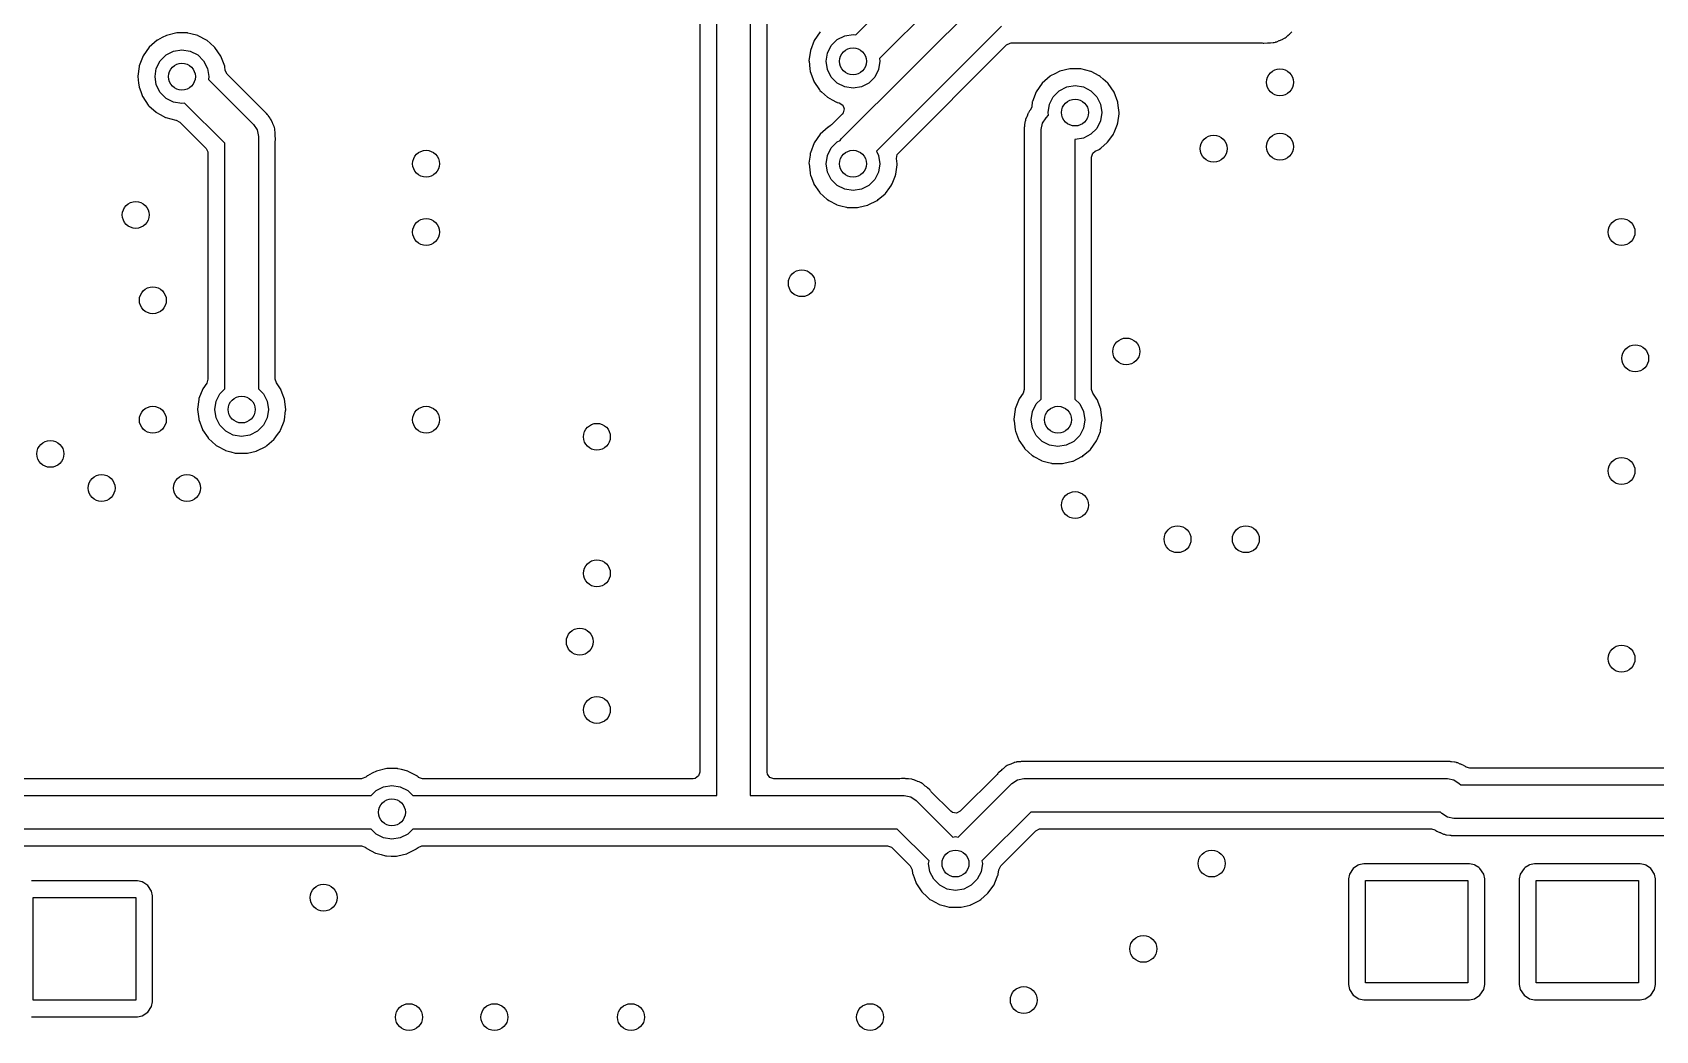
# Model space of a CAD drawing. Extents: x 0.23 to 2.59, y 0.27 to 1.83.
# Drawn here: x 1.02 to 1.97, y 0.802 to 1.387 of the extents above; entities that cross this region are included whole.
import ezdxf

# ---------------------------------------------------------------- set-up
doc = ezdxf.new("R2010")
doc.units = 0
doc.header["$MEASUREMENT"] = 0
doc.layers.add('BLACK', color=7, linetype='CONTINUOUS')

msp = doc.modelspace()

# ---------------------------------------------------------------- linework, layer by layer
at = {"layer": 'BLACK', "linetype": 'CONTINUOUS'}
for p, q in [((1.43984, 1.50247), (1.43984, 0.939843)), ((1.42016, 0.939843), (1.42016, 1.49441)), ((1.4497, 0.953602), (1.4497, 1.49677)), ((1.4103, 1.48065), (1.4103, 0.953602)), ((1.50158, 1.3855), (1.53257, 1.41649)), ((1.49304, 1.32452), (1.57595, 1.40743)), ((1.54649, 1.40257), (1.5155, 1.37158)), ((1.58699, 1.39063), (1.51371, 1.31735)), ((1.08785, 1.37828), (1.08429, 1.37321)), ((1.09252, 1.38236), (1.08785, 1.37828)), ((1.09273, 1.38247), (1.09252, 1.38236)), ((1.09547, 1.38388), (1.09273, 1.38247)), ((1.09273, 1.38247), (1.09273, 1.38247)), ((1.09803, 1.3852), (1.09547, 1.38388)), ((1.10406, 1.38665), (1.09803, 1.3852)), ((1.10429, 1.38665), (1.10406, 1.38665)), ((1.10712, 1.38663), (1.10429, 1.38665)), ((1.10429, 1.38665), (1.10429, 1.38665)), ((1.11025, 1.38662), (1.10712, 1.38663)), ((1.11048, 1.38656), (1.11025, 1.38662)), ((1.11231, 1.3861), (1.11048, 1.38656)), ((1.11048, 1.38656), (1.11048, 1.38656)), ((1.11627, 1.38511), (1.11231, 1.3861)), ((1.11647, 1.385), (1.11627, 1.38511)), ((1.12146, 1.38236), (1.11647, 1.385)), ((1.11647, 1.385), (1.11647, 1.385)), ((1.12175, 1.38221), (1.12146, 1.38236)), ((1.12352, 1.38063), (1.12175, 1.38221)), ((1.1262, 1.37824), (1.12352, 1.38063)), ((1.12637, 1.37808), (1.1262, 1.37824)), ((1.1262, 1.37824), (1.1262, 1.37824)), ((1.12988, 1.37297), (1.12637, 1.37808)), ((1.47726, 1.38219), (1.47501, 1.37642)), ((1.48083, 1.38726), (1.47726, 1.38219)), ((1.48502, 1.37487), (1.48726, 1.37926)), ((1.48726, 1.37926), (1.49074, 1.38274)), ((1.49074, 1.38274), (1.49513, 1.38498)), ((1.49513, 1.38498), (1.5, 1.38575)), ((1.5, 1.38575), (1.50158, 1.3855)), ((1.52655, 1.31624), (1.58993, 1.37963)), ((1.58993, 1.37963), (1.59208, 1.38072)), ((1.59208, 1.38072), (1.59269, 1.38077)), ((1.59269, 1.38077), (1.73959, 1.38077)), ((1.73959, 1.38077), (1.74009, 1.38071)), ((1.74009, 1.38071), (1.74009, 1.38071)), ((1.74009, 1.38071), (1.74036, 1.38069)), ((1.74036, 1.38069), (1.74063, 1.38063)), ((1.74063, 1.38063), (1.74275, 1.38076)), ((1.74275, 1.38076), (1.74299, 1.38077)), ((1.74299, 1.38077), (1.74365, 1.38077)), ((1.74365, 1.38077), (1.74378, 1.38079)), ((1.74378, 1.38079), (1.74409, 1.38083)), ((1.74378, 1.38079), (1.74378, 1.38079)), ((1.74409, 1.38083), (1.7444, 1.38086)), ((1.7444, 1.38086), (1.74599, 1.38096)), ((1.74599, 1.38096), (1.74627, 1.38098)), ((1.74599, 1.38096), (1.74599, 1.38096)), ((1.74627, 1.38098), (1.74653, 1.38107)), ((1.74653, 1.38107), (1.74665, 1.38112)), ((1.74653, 1.38107), (1.74653, 1.38107)), ((1.74665, 1.38112), (1.74742, 1.38131)), ((1.74742, 1.38131), (1.74747, 1.38131)), ((1.74747, 1.38131), (1.74754, 1.38133)), ((1.74754, 1.38133), (1.74782, 1.38136)), ((1.74754, 1.38133), (1.74754, 1.38133)), ((1.74782, 1.38136), (1.74807, 1.38148)), ((1.74807, 1.38148), (1.74952, 1.38214)), ((1.74807, 1.38148), (1.74807, 1.38148)), ((1.74952, 1.38214), (1.74981, 1.38226)), ((1.74981, 1.38226), (1.75039, 1.38247)), ((1.75039, 1.38247), (1.75158, 1.38289)), ((1.75158, 1.38289), (1.7519, 1.38313)), ((1.7519, 1.38313), (1.75259, 1.38353)), ((1.75259, 1.38353), (1.75296, 1.3837)), ((1.75296, 1.3837), (1.75358, 1.38424)), ((1.75358, 1.38424), (1.75438, 1.38492)), ((1.75438, 1.38492), (1.75462, 1.38512)), ((1.75462, 1.38512), (1.75473, 1.3852)), ((1.75473, 1.3852), (1.75508, 1.38545)), ((1.75508, 1.38545), (1.75553, 1.3859)), ((1.75553, 1.3859), (1.75574, 1.3861)), ((1.75574, 1.3861), (1.75702, 1.3872)), ((1.08429, 1.37321), (1.08203, 1.36744)), ((1.09204, 1.36589), (1.09428, 1.37028)), ((1.09428, 1.37028), (1.09777, 1.37376)), ((1.09777, 1.37376), (1.10216, 1.376)), ((1.10216, 1.376), (1.10702, 1.37677)), ((1.10702, 1.37677), (1.11189, 1.376)), ((1.11189, 1.376), (1.11628, 1.37376)), ((1.11628, 1.37376), (1.11976, 1.37028)), ((1.11976, 1.37028), (1.122, 1.36589)), ((1.13208, 1.36718), (1.12988, 1.37297)), ((1.47501, 1.37642), (1.4742, 1.37027)), ((1.4742, 1.37027), (1.47423, 1.37004)), ((1.47423, 1.37004), (1.47423, 1.37004)), ((1.47423, 1.37004), (1.47472, 1.3656)), ((1.48425, 1.37), (1.48502, 1.37487)), ((1.48502, 1.36513), (1.48425, 1.37)), ((1.51575, 1.37), (1.51498, 1.36513)), ((1.5155, 1.37158), (1.51575, 1.37)), ((1.08197, 1.36694), (1.08122, 1.36129)), ((1.08122, 1.36129), (1.08125, 1.36106)), ((1.08125, 1.36106), (1.08167, 1.35722)), ((1.08125, 1.36106), (1.08125, 1.36106)), ((1.082, 1.3672), (1.08197, 1.36694)), ((1.08203, 1.36744), (1.082, 1.3672)), ((1.082, 1.3672), (1.082, 1.3672)), ((1.09127, 1.36102), (1.09204, 1.36589)), ((1.09204, 1.35616), (1.09127, 1.36102)), ((1.122, 1.36589), (1.12277, 1.36102)), ((1.12277, 1.36102), (1.12252, 1.35944)), ((1.12252, 1.35944), (1.14896, 1.333)), ((1.1321, 1.36694), (1.13208, 1.36718)), ((1.13237, 1.36471), (1.1321, 1.36694)), ((1.1321, 1.36694), (1.1321, 1.36694)), ((1.13349, 1.36242), (1.13237, 1.36471)), ((1.15417, 1.34174), (1.13349, 1.36242)), ((1.47472, 1.3656), (1.47488, 1.36411)), ((1.47488, 1.36411), (1.47701, 1.35829)), ((1.48726, 1.36074), (1.48502, 1.36513)), ((1.49074, 1.35726), (1.48726, 1.36074)), ((1.51274, 1.36074), (1.50926, 1.35726)), ((1.51498, 1.36513), (1.51274, 1.36074)), ((1.6155, 1.36134), (1.61083, 1.35726)), ((1.61571, 1.36145), (1.6155, 1.36134)), ((1.61815, 1.36271), (1.61571, 1.36145)), ((1.61571, 1.36145), (1.61571, 1.36145)), ((1.62101, 1.36418), (1.61815, 1.36271)), ((1.62703, 1.36563), (1.62101, 1.36418)), ((1.62727, 1.36563), (1.62703, 1.36563)), ((1.6301, 1.36561), (1.62727, 1.36563)), ((1.62727, 1.36563), (1.62727, 1.36563)), ((1.63323, 1.36559), (1.6301, 1.36561)), ((1.63346, 1.36554), (1.63323, 1.36559)), ((1.63624, 1.36484), (1.63346, 1.36554)), ((1.63346, 1.36554), (1.63346, 1.36554)), ((1.63925, 1.36408), (1.63624, 1.36484)), ((1.63945, 1.36397), (1.63925, 1.36408)), ((1.64408, 1.36152), (1.63945, 1.36397)), ((1.63945, 1.36397), (1.63945, 1.36397)), ((1.64472, 1.36118), (1.64408, 1.36152)), ((1.64652, 1.35959), (1.64472, 1.36118)), ((1.64918, 1.35722), (1.64652, 1.35959)), ((1.08167, 1.35722), (1.0819, 1.35513)), ((1.0819, 1.35513), (1.08199, 1.35491)), ((1.08199, 1.35491), (1.08291, 1.35238)), ((1.08291, 1.35238), (1.08404, 1.34931)), ((1.09428, 1.35177), (1.09204, 1.35616)), ((1.09777, 1.34828), (1.09428, 1.35177)), ((1.47701, 1.35829), (1.47714, 1.35809)), ((1.47714, 1.35809), (1.48034, 1.35334)), ((1.48034, 1.35334), (1.48034, 1.35334)), ((1.48034, 1.35334), (1.48047, 1.35314)), ((1.48047, 1.35314), (1.48064, 1.35298)), ((1.48064, 1.35298), (1.48064, 1.35298)), ((1.48064, 1.35298), (1.48152, 1.35219)), ((1.48152, 1.35219), (1.48506, 1.34897)), ((1.49513, 1.35502), (1.49074, 1.35726)), ((1.5, 1.35425), (1.49513, 1.35502)), ((1.50487, 1.35502), (1.5, 1.35425)), ((1.50926, 1.35726), (1.50487, 1.35502)), ((1.60726, 1.35219), (1.60501, 1.34642)), ((1.61083, 1.35726), (1.60726, 1.35219)), ((1.61726, 1.34926), (1.62074, 1.35274)), ((1.62074, 1.35274), (1.62513, 1.35498)), ((1.62513, 1.35498), (1.63, 1.35575)), ((1.63, 1.35575), (1.63487, 1.35498)), ((1.63487, 1.35498), (1.63926, 1.35274)), ((1.63926, 1.35274), (1.64274, 1.34926)), ((1.64935, 1.35706), (1.64918, 1.35722)), ((1.64918, 1.35722), (1.64918, 1.35722)), ((1.65286, 1.35195), (1.64935, 1.35706)), ((1.65505, 1.34615), (1.65286, 1.35195)), ((1.08404, 1.34931), (1.08417, 1.34911)), ((1.08417, 1.34911), (1.08736, 1.34436)), ((1.08736, 1.34436), (1.08736, 1.34436)), ((1.08736, 1.34436), (1.08749, 1.34416)), ((1.08749, 1.34416), (1.08767, 1.34401)), ((1.08767, 1.34401), (1.08767, 1.34401)), ((1.08767, 1.34401), (1.0919, 1.34015)), ((1.0919, 1.34015), (1.09208, 1.33999)), ((1.10216, 1.34604), (1.09777, 1.34828)), ((1.10702, 1.34527), (1.10216, 1.34604)), ((1.1086, 1.34552), (1.10702, 1.34527)), ((1.13216, 1.32197), (1.1086, 1.34552)), ((1.1548, 1.34123), (1.15417, 1.34174)), ((1.15509, 1.34104), (1.1548, 1.34123)), ((1.15527, 1.34083), (1.15509, 1.34104)), ((1.15637, 1.33955), (1.15527, 1.34083)), ((1.15527, 1.34083), (1.15527, 1.34083)), ((1.48506, 1.34897), (1.48778, 1.34749)), ((1.48778, 1.34749), (1.4903, 1.34613)), ((1.4903, 1.34613), (1.4903, 1.34613)), ((1.4903, 1.34613), (1.4905, 1.34601)), ((1.4905, 1.34601), (1.49073, 1.34595)), ((1.49073, 1.34595), (1.49073, 1.34595)), ((1.49073, 1.34595), (1.49192, 1.34564)), ((1.49192, 1.34564), (1.49395, 1.34434)), ((1.49395, 1.34434), (1.49482, 1.3421)), ((1.49482, 1.3421), (1.49421, 1.33977)), ((1.60319, 1.34056), (1.60278, 1.33988)), ((1.60336, 1.34093), (1.60319, 1.34056)), ((1.60354, 1.34114), (1.60336, 1.34093)), ((1.60355, 1.34114), (1.60354, 1.34114)), ((1.60366, 1.34127), (1.60355, 1.34114)), ((1.60461, 1.34334), (1.60366, 1.34127)), ((1.60498, 1.34618), (1.60461, 1.34334)), ((1.60501, 1.34642), (1.60498, 1.34618)), ((1.60498, 1.34618), (1.60498, 1.34618)), ((1.61425, 1.34), (1.61502, 1.34487)), ((1.61502, 1.34487), (1.61726, 1.34926)), ((1.64274, 1.34926), (1.64498, 1.34487)), ((1.64498, 1.34487), (1.64575, 1.34)), ((1.65508, 1.34592), (1.65505, 1.34615)), ((1.65529, 1.34416), (1.65508, 1.34592)), ((1.65508, 1.34592), (1.65508, 1.34592)), ((1.6558, 1.34), (1.65529, 1.34416)), ((1.09208, 1.33999), (1.09433, 1.33877)), ((1.09433, 1.33877), (1.09732, 1.33715)), ((1.09732, 1.33715), (1.09732, 1.33715)), ((1.09732, 1.33715), (1.09752, 1.33703)), ((1.09752, 1.33703), (1.10352, 1.33546)), ((1.10352, 1.33546), (1.10362, 1.33546)), ((1.10362, 1.33546), (1.1058, 1.33438)), ((1.1058, 1.33438), (1.12115, 1.31902)), ((1.14896, 1.333), (1.14896, 1.333)), ((1.14896, 1.333), (1.15109, 1.32981)), ((1.15657, 1.33934), (1.15637, 1.33955)), ((1.15702, 1.33889), (1.15657, 1.33934)), ((1.15711, 1.33877), (1.15702, 1.33889)), ((1.15735, 1.33843), (1.15711, 1.33877)), ((1.15711, 1.33877), (1.15711, 1.33877)), ((1.15755, 1.33819), (1.15735, 1.33843)), ((1.15877, 1.33677), (1.15755, 1.33819)), ((1.15894, 1.3364), (1.15877, 1.33677)), ((1.15934, 1.33572), (1.15894, 1.3364)), ((1.15958, 1.33539), (1.15934, 1.33572)), ((1.16008, 1.334), (1.15958, 1.33539)), ((1.16021, 1.33363), (1.16008, 1.334)), ((1.16033, 1.33334), (1.16021, 1.33363)), ((1.16099, 1.33188), (1.16033, 1.33334)), ((1.16111, 1.33163), (1.16099, 1.33188)), ((1.16099, 1.33188), (1.16099, 1.33188)), ((1.16116, 1.33128), (1.16111, 1.33163)), ((1.16116, 1.33123), (1.16116, 1.33128)), ((1.16136, 1.33046), (1.16116, 1.33123)), ((1.4855, 1.33134), (1.48083, 1.32726)), ((1.48571, 1.33145), (1.4855, 1.33134)), ((1.4859, 1.33158), (1.48571, 1.33145)), ((1.48668, 1.33224), (1.48587, 1.33162)), ((1.48587, 1.33162), (1.4859, 1.33158)), ((1.4871, 1.33272), (1.48668, 1.33224)), ((1.48733, 1.33287), (1.4871, 1.33272)), ((1.48754, 1.33305), (1.48733, 1.33287)), ((1.48794, 1.33336), (1.48754, 1.33305)), ((1.48754, 1.33305), (1.48754, 1.33305)), ((1.49369, 1.33911), (1.48794, 1.33336)), ((1.49421, 1.33977), (1.49369, 1.33911)), ((1.60028, 1.33061), (1.60014, 1.32865)), ((1.6003, 1.3309), (1.60028, 1.33061)), ((1.60032, 1.33168), (1.6003, 1.33154)), ((1.6003, 1.33154), (1.6003, 1.3309)), ((1.60038, 1.33209), (1.60032, 1.33168)), ((1.60032, 1.33168), (1.60032, 1.33168)), ((1.60042, 1.33241), (1.60038, 1.33209)), ((1.60043, 1.33251), (1.60042, 1.33241)), ((1.60056, 1.33427), (1.60043, 1.33251)), ((1.6007, 1.33465), (1.60056, 1.33427)), ((1.6009, 1.33542), (1.6007, 1.33465)), ((1.60092, 1.33555), (1.6009, 1.33542)), ((1.60096, 1.33582), (1.60092, 1.33555)), ((1.60092, 1.33555), (1.60092, 1.33555)), ((1.60108, 1.33607), (1.60096, 1.33582)), ((1.60176, 1.33752), (1.60108, 1.33607)), ((1.60108, 1.33607), (1.60108, 1.33607)), ((1.60188, 1.33781), (1.60176, 1.33752)), ((1.60244, 1.3393), (1.60188, 1.33781)), ((1.60254, 1.33956), (1.60244, 1.3393)), ((1.60278, 1.33988), (1.60254, 1.33956)), ((1.61016, 1.33), (1.61091, 1.33377)), ((1.61091, 1.33377), (1.61304, 1.33696)), ((1.61304, 1.33696), (1.6145, 1.33842)), ((1.6145, 1.33842), (1.61425, 1.34)), ((1.64274, 1.33074), (1.63926, 1.32726)), ((1.64498, 1.33513), (1.64274, 1.33074)), ((1.64575, 1.34), (1.64498, 1.33513)), ((1.65286, 1.32821), (1.65483, 1.33311)), ((1.65483, 1.33311), (1.65492, 1.33332)), ((1.65483, 1.33311), (1.65483, 1.33311)), ((1.65492, 1.33332), (1.65502, 1.334)), ((1.65502, 1.334), (1.65577, 1.33933)), ((1.65577, 1.33933), (1.65579, 1.33946)), ((1.65577, 1.33933), (1.65577, 1.33933)), ((1.65579, 1.33946), (1.6558, 1.34)), ((1.13216, 1.17815), (1.13216, 1.32197)), ((1.15109, 1.32981), (1.15184, 1.32604)), ((1.15184, 1.32604), (1.15184, 1.17815)), ((1.16149, 1.33008), (1.16136, 1.33046)), ((1.16151, 1.3298), (1.16149, 1.33008)), ((1.16161, 1.32821), (1.16151, 1.3298)), ((1.16151, 1.3298), (1.16151, 1.3298)), ((1.16164, 1.3279), (1.16161, 1.32821)), ((1.16169, 1.3276), (1.16164, 1.3279)), ((1.1617, 1.32746), (1.16169, 1.3276)), ((1.16169, 1.3276), (1.16169, 1.3276)), ((1.1617, 1.3268), (1.1617, 1.32746)), ((1.16171, 1.32656), (1.1617, 1.3268)), ((1.1617, 1.3234), (1.16176, 1.3239)), ((1.1617, 1.18376), (1.1617, 1.3234)), ((1.16184, 1.32445), (1.16171, 1.32656)), ((1.16176, 1.3239), (1.16178, 1.32418)), ((1.16176, 1.3239), (1.16176, 1.3239)), ((1.16178, 1.32418), (1.16184, 1.32445)), ((1.47726, 1.32219), (1.47501, 1.31642)), ((1.48083, 1.32726), (1.47726, 1.32219)), ((1.48726, 1.31926), (1.49074, 1.32274)), ((1.49074, 1.32274), (1.49242, 1.3236)), ((1.49242, 1.3236), (1.49304, 1.32452)), ((1.60014, 1.32865), (1.6002, 1.32837)), ((1.6002, 1.32837), (1.6002, 1.32837)), ((1.6002, 1.32837), (1.60021, 1.32832)), ((1.60021, 1.32832), (1.6003, 1.3275)), ((1.6003, 1.3275), (1.6003, 1.17774)), ((1.61016, 1.17215), (1.61016, 1.33)), ((1.63, 1.32425), (1.62984, 1.32428)), ((1.62984, 1.32428), (1.62984, 1.17215)), ((1.63487, 1.32502), (1.63, 1.32425)), ((1.63926, 1.32726), (1.63487, 1.32502)), ((1.64506, 1.31918), (1.64881, 1.32239)), ((1.64881, 1.32239), (1.64899, 1.32254)), ((1.64881, 1.32239), (1.64881, 1.32239)), ((1.64899, 1.32254), (1.65205, 1.3268)), ((1.65205, 1.3268), (1.65247, 1.32738)), ((1.65247, 1.32738), (1.65261, 1.32757)), ((1.65247, 1.32738), (1.65247, 1.32738)), ((1.65261, 1.32757), (1.65286, 1.32821)), ((1.12115, 1.31902), (1.12225, 1.31688)), ((1.12225, 1.31688), (1.1223, 1.31627)), ((1.1223, 1.31627), (1.1223, 1.18374)), ((1.47484, 1.31507), (1.4742, 1.31027)), ((1.47498, 1.31618), (1.47484, 1.31507)), ((1.47501, 1.31642), (1.47498, 1.31618)), ((1.47498, 1.31618), (1.47498, 1.31618)), ((1.48425, 1.31), (1.48502, 1.31487)), ((1.48502, 1.31487), (1.48726, 1.31926)), ((1.51371, 1.31735), (1.51498, 1.31487)), ((1.51498, 1.31487), (1.51575, 1.31)), ((1.52543, 1.31301), (1.5259, 1.31538)), ((1.5258, 1.31), (1.52543, 1.31301)), ((1.5259, 1.31538), (1.52655, 1.31624)), ((1.6397, 1.31381), (1.64045, 1.3161)), ((1.6397, 1.17776), (1.6397, 1.31381)), ((1.64045, 1.3161), (1.64185, 1.31729)), ((1.64185, 1.31729), (1.64407, 1.31841)), ((1.64407, 1.31841), (1.64428, 1.31851)), ((1.64407, 1.31841), (1.64407, 1.31841)), ((1.64428, 1.31851), (1.64506, 1.31918)), ((1.4742, 1.31027), (1.47423, 1.31004)), ((1.47423, 1.31004), (1.47483, 1.30463)), ((1.47423, 1.31004), (1.47423, 1.31004)), ((1.47483, 1.30463), (1.47488, 1.30411)), ((1.47488, 1.30411), (1.47517, 1.30332)), ((1.47517, 1.30332), (1.47567, 1.30195)), ((1.48502, 1.30513), (1.48425, 1.31)), ((1.48726, 1.30074), (1.48502, 1.30513)), ((1.51498, 1.30513), (1.51274, 1.30074)), ((1.51575, 1.31), (1.51498, 1.30513)), ((1.52289, 1.29827), (1.52483, 1.30311)), ((1.52483, 1.30311), (1.52492, 1.30332)), ((1.52483, 1.30311), (1.52483, 1.30311)), ((1.52492, 1.30332), (1.525, 1.30389)), ((1.525, 1.30389), (1.52577, 1.30933)), ((1.52577, 1.30933), (1.52579, 1.30946)), ((1.52577, 1.30933), (1.52577, 1.30933)), ((1.52579, 1.30946), (1.5258, 1.31)), ((1.47567, 1.30195), (1.47701, 1.29829)), ((1.47701, 1.29829), (1.47714, 1.29809)), ((1.47714, 1.29809), (1.48034, 1.29334)), ((1.48034, 1.29334), (1.48034, 1.29334)), ((1.48034, 1.29334), (1.48047, 1.29314)), ((1.48047, 1.29314), (1.48064, 1.29298)), ((1.48064, 1.29298), (1.48064, 1.29298)), ((1.48064, 1.29298), (1.48488, 1.28913)), ((1.49074, 1.29726), (1.48726, 1.30074)), ((1.49513, 1.29502), (1.49074, 1.29726)), ((1.5, 1.29425), (1.49513, 1.29502)), ((1.50487, 1.29502), (1.5, 1.29425)), ((1.50926, 1.29726), (1.50487, 1.29502)), ((1.51274, 1.30074), (1.50926, 1.29726)), ((1.51881, 1.29239), (1.51899, 1.29254)), ((1.51899, 1.29254), (1.52159, 1.29615)), ((1.52159, 1.29615), (1.52247, 1.29738)), ((1.52247, 1.29738), (1.52261, 1.29757)), ((1.52247, 1.29738), (1.52247, 1.29738)), ((1.52261, 1.29757), (1.52289, 1.29827)), ((1.48488, 1.28913), (1.48506, 1.28897)), ((1.48506, 1.28897), (1.4859, 1.28851)), ((1.4859, 1.28851), (1.4903, 1.28613)), ((1.4903, 1.28613), (1.4903, 1.28613)), ((1.4903, 1.28613), (1.4905, 1.28601)), ((1.4905, 1.28601), (1.49292, 1.28538)), ((1.49292, 1.28538), (1.49627, 1.2845)), ((1.49627, 1.2845), (1.49627, 1.2845)), ((1.49627, 1.2845), (1.4965, 1.28444)), ((1.4965, 1.28444), (1.49673, 1.28444)), ((1.49673, 1.28444), (1.49673, 1.28444)), ((1.49673, 1.28444), (1.4996, 1.28439)), ((1.4996, 1.28439), (1.5027, 1.28434)), ((1.5027, 1.28434), (1.50338, 1.2845)), ((1.50338, 1.2845), (1.50851, 1.28567)), ((1.50851, 1.28567), (1.50874, 1.28573)), ((1.50851, 1.28567), (1.50851, 1.28567)), ((1.50874, 1.28573), (1.50895, 1.28583)), ((1.50895, 1.28583), (1.51407, 1.28841)), ((1.51407, 1.28841), (1.51428, 1.28851)), ((1.51407, 1.28841), (1.51407, 1.28841)), ((1.51428, 1.28851), (1.51481, 1.28897)), ((1.51481, 1.28897), (1.51881, 1.29239)), ((1.51881, 1.29239), (1.51881, 1.29239)), ((1.12159, 1.1815), (1.11926, 1.17819)), ((1.1223, 1.18374), (1.12159, 1.1815)), ((1.16239, 1.18155), (1.1617, 1.18376)), ((1.16473, 1.17815), (1.16239, 1.18155)), ((1.11695, 1.17195), (1.1162, 1.16627)), ((1.11698, 1.17218), (1.11695, 1.17195)), ((1.11701, 1.17242), (1.11698, 1.17218)), ((1.11698, 1.17218), (1.11698, 1.17218)), ((1.11926, 1.17819), (1.11701, 1.17242)), ((1.12625, 1.166), (1.12702, 1.17087)), ((1.12702, 1.17087), (1.12926, 1.17526)), ((1.12926, 1.17526), (1.13216, 1.17815)), ((1.15184, 1.17815), (1.15474, 1.17526)), ((1.15474, 1.17526), (1.15698, 1.17087)), ((1.15698, 1.17087), (1.15775, 1.166)), ((1.16486, 1.17795), (1.16473, 1.17815)), ((1.16495, 1.17773), (1.16486, 1.17795)), ((1.16577, 1.17555), (1.16495, 1.17773)), ((1.16705, 1.17215), (1.16577, 1.17555)), ((1.1678, 1.166), (1.16705, 1.17215)), ((1.59726, 1.17219), (1.59501, 1.16642)), ((1.59959, 1.1755), (1.59726, 1.17219)), ((1.6003, 1.17774), (1.59959, 1.1755)), ((1.60502, 1.16487), (1.60726, 1.16926)), ((1.60726, 1.16926), (1.61016, 1.17215)), ((1.62984, 1.17215), (1.63274, 1.16926)), ((1.63274, 1.16926), (1.63498, 1.16487)), ((1.64039, 1.17555), (1.6397, 1.17776)), ((1.64273, 1.17215), (1.64039, 1.17555)), ((1.64286, 1.17195), (1.64273, 1.17215)), ((1.64505, 1.16615), (1.64286, 1.17195)), ((1.1162, 1.16627), (1.11623, 1.16604)), ((1.11623, 1.16604), (1.11623, 1.16604)), ((1.11623, 1.16604), (1.11684, 1.1605)), ((1.11684, 1.1605), (1.11688, 1.16011)), ((1.11688, 1.16011), (1.11901, 1.15429)), ((1.12702, 1.16113), (1.12625, 1.166)), ((1.12926, 1.15674), (1.12702, 1.16113)), ((1.15698, 1.16113), (1.15474, 1.15674)), ((1.15775, 1.166), (1.15698, 1.16113)), ((1.16692, 1.15932), (1.167, 1.15989)), ((1.167, 1.15989), (1.16777, 1.16533)), ((1.16777, 1.16533), (1.16779, 1.16546)), ((1.16777, 1.16533), (1.16777, 1.16533)), ((1.16779, 1.16546), (1.1678, 1.166)), ((1.59495, 1.16592), (1.5942, 1.16027)), ((1.5942, 1.16027), (1.59423, 1.16004)), ((1.59423, 1.16004), (1.59431, 1.15932)), ((1.59423, 1.16004), (1.59423, 1.16004)), ((1.59498, 1.16618), (1.59495, 1.16592)), ((1.59501, 1.16642), (1.59498, 1.16618)), ((1.59498, 1.16618), (1.59498, 1.16618)), ((1.60425, 1.16), (1.60502, 1.16487)), ((1.60502, 1.15513), (1.60425, 1.16)), ((1.63498, 1.16487), (1.63575, 1.16)), ((1.63575, 1.16), (1.63498, 1.15513)), ((1.64508, 1.16592), (1.64505, 1.16615)), ((1.64546, 1.16278), (1.64508, 1.16592)), ((1.64508, 1.16592), (1.64508, 1.16592)), ((1.6458, 1.16), (1.64546, 1.16278)), ((1.64579, 1.15946), (1.6458, 1.16)), ((1.11901, 1.15429), (1.11914, 1.15409)), ((1.11914, 1.15409), (1.12234, 1.14934)), ((1.13274, 1.15326), (1.12926, 1.15674)), ((1.13713, 1.15102), (1.13274, 1.15326)), ((1.142, 1.15025), (1.13713, 1.15102)), ((1.14687, 1.15102), (1.142, 1.15025)), ((1.15126, 1.15326), (1.14687, 1.15102)), ((1.15474, 1.15674), (1.15126, 1.15326)), ((1.16099, 1.14854), (1.16305, 1.1514)), ((1.16305, 1.1514), (1.16447, 1.15338)), ((1.16447, 1.15338), (1.16461, 1.15357)), ((1.16447, 1.15338), (1.16447, 1.15338)), ((1.16461, 1.15357), (1.16473, 1.15389)), ((1.16473, 1.15389), (1.16683, 1.15911)), ((1.16683, 1.15911), (1.16692, 1.15932)), ((1.16683, 1.15911), (1.16683, 1.15911)), ((1.59431, 1.15932), (1.59488, 1.15411)), ((1.59488, 1.15411), (1.59515, 1.15338)), ((1.59515, 1.15338), (1.59692, 1.14854)), ((1.60726, 1.15074), (1.60502, 1.15513)), ((1.61074, 1.14726), (1.60726, 1.15074)), ((1.63274, 1.15074), (1.62926, 1.14726)), ((1.63498, 1.15513), (1.63274, 1.15074)), ((1.64293, 1.14839), (1.64483, 1.15311)), ((1.64483, 1.15311), (1.64492, 1.15332)), ((1.64483, 1.15311), (1.64483, 1.15311)), ((1.64492, 1.15332), (1.645, 1.15389)), ((1.645, 1.15389), (1.64577, 1.15933)), ((1.64577, 1.15933), (1.64579, 1.15946)), ((1.64577, 1.15933), (1.64577, 1.15933)), ((1.12234, 1.14934), (1.12234, 1.14934)), ((1.12234, 1.14934), (1.12247, 1.14914)), ((1.12247, 1.14914), (1.12264, 1.14898)), ((1.12264, 1.14898), (1.12264, 1.14898)), ((1.12264, 1.14898), (1.12688, 1.14513)), ((1.12688, 1.14513), (1.12706, 1.14497)), ((1.12706, 1.14497), (1.1279, 1.14451)), ((1.1279, 1.14451), (1.1323, 1.14213)), ((1.1323, 1.14213), (1.1323, 1.14213)), ((1.1323, 1.14213), (1.1325, 1.14201)), ((1.1325, 1.14201), (1.13564, 1.14119)), ((1.13564, 1.14119), (1.13827, 1.1405)), ((1.13827, 1.1405), (1.13827, 1.1405)), ((1.13827, 1.1405), (1.1385, 1.14044)), ((1.1447, 1.14034), (1.14538, 1.1405)), ((1.14538, 1.1405), (1.15051, 1.14167)), ((1.15051, 1.14167), (1.15074, 1.14173)), ((1.15051, 1.14167), (1.15051, 1.14167)), ((1.15074, 1.14173), (1.15095, 1.14183)), ((1.15095, 1.14183), (1.15607, 1.14441)), ((1.15607, 1.14441), (1.15628, 1.14451)), ((1.15607, 1.14441), (1.15607, 1.14441)), ((1.15628, 1.14451), (1.15681, 1.14497)), ((1.15681, 1.14497), (1.16081, 1.14839)), ((1.16081, 1.14839), (1.16099, 1.14854)), ((1.16081, 1.14839), (1.16081, 1.14839)), ((1.59692, 1.14854), (1.59701, 1.14829)), ((1.59701, 1.14829), (1.59714, 1.14809)), ((1.59714, 1.14809), (1.60034, 1.14334)), ((1.60034, 1.14334), (1.60034, 1.14334)), ((1.60034, 1.14334), (1.60047, 1.14314)), ((1.60047, 1.14314), (1.60064, 1.14298)), ((1.60064, 1.14298), (1.60064, 1.14298)), ((1.60064, 1.14298), (1.60488, 1.13913)), ((1.61513, 1.14502), (1.61074, 1.14726)), ((1.62, 1.14425), (1.61513, 1.14502)), ((1.62487, 1.14502), (1.62, 1.14425)), ((1.62926, 1.14726), (1.62487, 1.14502)), ((1.63481, 1.13897), (1.63881, 1.14239)), ((1.63881, 1.14239), (1.63899, 1.14254)), ((1.63881, 1.14239), (1.63881, 1.14239)), ((1.63899, 1.14254), (1.64261, 1.14757)), ((1.64261, 1.14757), (1.64293, 1.14839)), ((1.1385, 1.14044), (1.13873, 1.14044)), ((1.13873, 1.14044), (1.13873, 1.14044)), ((1.13873, 1.14044), (1.1416, 1.14039)), ((1.1416, 1.14039), (1.1447, 1.14034)), ((1.60488, 1.13913), (1.60506, 1.13897)), ((1.60506, 1.13897), (1.6059, 1.13851)), ((1.6059, 1.13851), (1.6103, 1.13613)), ((1.6103, 1.13613), (1.6103, 1.13613)), ((1.6103, 1.13613), (1.6105, 1.13601)), ((1.6105, 1.13601), (1.61364, 1.13519)), ((1.61364, 1.13519), (1.61627, 1.1345)), ((1.61627, 1.1345), (1.61627, 1.1345)), ((1.61627, 1.1345), (1.6165, 1.13444)), ((1.6165, 1.13444), (1.61673, 1.13444)), ((1.61673, 1.13444), (1.61673, 1.13444)), ((1.61673, 1.13444), (1.6196, 1.13439)), ((1.6196, 1.13439), (1.6227, 1.13434)), ((1.6227, 1.13434), (1.62338, 1.1345)), ((1.62338, 1.1345), (1.62851, 1.13567)), ((1.62851, 1.13567), (1.62874, 1.13573)), ((1.62851, 1.13567), (1.62851, 1.13567)), ((1.62874, 1.13573), (1.62895, 1.13583)), ((1.62895, 1.13583), (1.63407, 1.13841)), ((1.63407, 1.13841), (1.63428, 1.13851)), ((1.63407, 1.13841), (1.63407, 1.13841)), ((1.63428, 1.13851), (1.63481, 1.13897)), ((1.21473, 0.950665), (1.21251, 0.94972)), ((1.2155, 0.951337), (1.21473, 0.950668)), ((1.21473, 0.950668), (1.21473, 0.950665)), ((1.21571, 0.951445), (1.2155, 0.951337)), ((1.21844, 0.952854), (1.21571, 0.951445)), ((1.21571, 0.951445), (1.21571, 0.951445)), ((1.22101, 0.95418), (1.21844, 0.952854)), ((1.22703, 0.955627), (1.22101, 0.95418)), ((1.22727, 0.955626), (1.22703, 0.955627)), ((1.2301, 0.955611), (1.22727, 0.955626)), ((1.22727, 0.955626), (1.22727, 0.955626)), ((1.23323, 0.955595), (1.2301, 0.955611)), ((1.23346, 0.955538), (1.23323, 0.955595)), ((1.23553, 0.955019), (1.23346, 0.955538)), ((1.23346, 0.955538), (1.23346, 0.955538)), ((1.23925, 0.954085), (1.23553, 0.955019)), ((1.23945, 0.953975), (1.23925, 0.954085)), ((1.24452, 0.951294), (1.23945, 0.953975)), ((1.23945, 0.953975), (1.23945, 0.953975)), ((1.24472, 0.951184), (1.24452, 0.951294)), ((1.24528, 0.950692), (1.24472, 0.951184)), ((1.24558, 0.950449), (1.24528, 0.950692)), ((1.24787, 0.949705), (1.24558, 0.950449)), ((1.40955, 0.951311), (1.4076, 0.949895)), ((1.4103, 0.953602), (1.40955, 0.951311)), ((1.4499, 0.952398), (1.4497, 0.953602)), ((1.45131, 0.950449), (1.4499, 0.952398)), ((1.4536, 0.949705), (1.45131, 0.950449)), ((1.5843, 0.952167), (1.56276, 0.930623)), ((1.58481, 0.952803), (1.5843, 0.952167)), ((1.58482, 0.952819), (1.58481, 0.952803)), ((1.585, 0.953087), (1.58482, 0.952819)), ((1.58538, 0.95342), (1.585, 0.953087)), ((1.58649, 0.954371), (1.58538, 0.95342)), ((1.5867, 0.954567), (1.58649, 0.954371)), ((1.58715, 0.955019), (1.5867, 0.954567)), ((1.58761, 0.955353), (1.58715, 0.955019)), ((1.58785, 0.955548), (1.58761, 0.955353)), ((1.58906, 0.95659), (1.58785, 0.955548)), ((1.58927, 0.956771), (1.58906, 0.95659)), ((1.58964, 0.956938), (1.58927, 0.956771)), ((1.59033, 0.957339), (1.58964, 0.956938)), ((1.59065, 0.957577), (1.59033, 0.957339)), ((1.59186, 0.958012), (1.59065, 0.957577)), ((1.59242, 0.958214), (1.59186, 0.958012)), ((1.59271, 0.958331), (1.59242, 0.958214)), ((1.59416, 0.958992), (1.59271, 0.958331)), ((1.59441, 0.959107), (1.59416, 0.958992)), ((1.59416, 0.958992), (1.59416, 0.958992)), ((1.59469, 0.959147), (1.59441, 0.959107)), ((1.59479, 0.959161), (1.59469, 0.959147)), ((1.59469, 0.959147), (1.59469, 0.959147)), ((1.59481, 0.959164), (1.59479, 0.959161)), ((1.59558, 0.959357), (1.59481, 0.959164)), ((1.5957, 0.959399), (1.59558, 0.959357)), ((1.59596, 0.959494), (1.5957, 0.9594)), ((1.5957, 0.9594), (1.5957, 0.959399)), ((1.59624, 0.959511), (1.59596, 0.959494)), ((1.59783, 0.95961), (1.59624, 0.959511)), ((1.59624, 0.959511), (1.59624, 0.959511)), ((1.59814, 0.959642), (1.59783, 0.95961)), ((1.59845, 0.959685), (1.59814, 0.959642)), ((1.59858, 0.959705), (1.59845, 0.959685)), ((1.59845, 0.959685), (1.59845, 0.959685)), ((1.59924, 0.959705), (1.59858, 0.959705)), ((1.59948, 0.959712), (1.59924, 0.959705)), ((1.59958, 0.959718), (1.59948, 0.959712)), ((1.6016, 0.959843), (1.59958, 0.959718)), ((1.60187, 0.959782), (1.6016, 0.959843)), ((1.60214, 0.95976), (1.60187, 0.959782)), ((1.60264, 0.959705), (1.60214, 0.959761)), ((1.60214, 0.959761), (1.60214, 0.95976)), ((1.8455, 0.959705), (1.60264, 0.959705)), ((1.84631, 0.959791), (1.8455, 0.959705)), ((1.84637, 0.959803), (1.84631, 0.959791)), ((1.84665, 0.959861), (1.84637, 0.959803)), ((1.84637, 0.959803), (1.84637, 0.959803)), ((1.84848, 0.959725), (1.84665, 0.959861)), ((1.84861, 0.959715), (1.84848, 0.959725)), ((1.8489, 0.959705), (1.84861, 0.959715)), ((1.84954, 0.959705), (1.8489, 0.959705)), ((1.84968, 0.959682), (1.84954, 0.959705)), ((1.85009, 0.959618), (1.84968, 0.959682)), ((1.84968, 0.959682), (1.84968, 0.959682)), ((1.85041, 0.959582), (1.85009, 0.959618)), ((1.85227, 0.959443), (1.85041, 0.959582)), ((1.85253, 0.959346), (1.85227, 0.959443)), ((1.85265, 0.959301), (1.85253, 0.959346)), ((1.85253, 0.959346), (1.85253, 0.959346)), ((1.85342, 0.9591), (1.85265, 0.959301)), ((1.85355, 0.95908), (1.85342, 0.9591)), ((1.85382, 0.959038), (1.85355, 0.95908)), ((1.85355, 0.95908), (1.85355, 0.95908)), ((1.85407, 0.958919), (1.85382, 0.959038)), ((1.85552, 0.958241), (1.85407, 0.958919)), ((1.85407, 0.958919), (1.85407, 0.958919)), ((1.85581, 0.958119), (1.85552, 0.958241)), ((1.8567, 0.957783), (1.85581, 0.958119)), ((1.85756, 0.957462), (1.8567, 0.957783)), ((1.85788, 0.957219), (1.85756, 0.957462)), ((1.85856, 0.95681), (1.85788, 0.957219)), ((1.85893, 0.956639), (1.85856, 0.95681)), ((1.85905, 0.956529), (1.85893, 0.956639)), ((1.86114, 0.955905), (1.85905, 0.956529)), ((2.0064, 0.955905), (1.86114, 0.955905)), ((1.21217, 0.949705), (0.773602, 0.949705)), ((1.21251, 0.94972), (1.21217, 0.949705)), ((1.21785, 0.939843), (1.22074, 0.94274)), ((1.22074, 0.94274), (1.22513, 0.944977)), ((1.22513, 0.944977), (1.23, 0.945748)), ((1.23, 0.945748), (1.23487, 0.944977)), ((1.23487, 0.944977), (1.23926, 0.94274)), ((1.23926, 0.94274), (1.24215, 0.939843)), ((1.4064, 0.949705), (1.24787, 0.949705)), ((1.4076, 0.949895), (1.4064, 0.949705)), ((1.5275, 0.949705), (1.4536, 0.949705)), ((1.52831, 0.949791), (1.5275, 0.949705)), ((1.52837, 0.949803), (1.52831, 0.949791)), ((1.52865, 0.949861), (1.52837, 0.949803)), ((1.52837, 0.949803), (1.52837, 0.949803)), ((1.53048, 0.949725), (1.52865, 0.949861)), ((1.53061, 0.949715), (1.53048, 0.949725)), ((1.5309, 0.949705), (1.53061, 0.949715)), ((1.53153, 0.949705), (1.5309, 0.949705)), ((1.53168, 0.949682), (1.53153, 0.949705)), ((1.53209, 0.949618), (1.53168, 0.949682)), ((1.53168, 0.949682), (1.53168, 0.949682)), ((1.53241, 0.949582), (1.53209, 0.949618)), ((1.53427, 0.949443), (1.53241, 0.949582)), ((1.53453, 0.949346), (1.53427, 0.949443)), ((1.53465, 0.949301), (1.53453, 0.949346)), ((1.53453, 0.949346), (1.53453, 0.949346)), ((1.53542, 0.9491), (1.53465, 0.949301)), ((1.53555, 0.94908), (1.53542, 0.9491)), ((1.53582, 0.949038), (1.53555, 0.94908)), ((1.53555, 0.94908), (1.53555, 0.94908)), ((1.53607, 0.948919), (1.53582, 0.949038)), ((1.53752, 0.948241), (1.53607, 0.948919)), ((1.53607, 0.948919), (1.53607, 0.948919)), ((1.53781, 0.948119), (1.53752, 0.948241)), ((1.5387, 0.947783), (1.53781, 0.948119)), ((1.53956, 0.947462), (1.5387, 0.947783)), ((1.53988, 0.947219), (1.53956, 0.947462)), ((1.54056, 0.94681), (1.53988, 0.947219)), ((1.54093, 0.946639), (1.54056, 0.94681)), ((1.54233, 0.945398), (1.54093, 0.946639)), ((1.54258, 0.945201), (1.54233, 0.945398)), ((1.54293, 0.944934), (1.54258, 0.945201)), ((1.5434, 0.944468), (1.54293, 0.944934)), ((1.54357, 0.944303), (1.5434, 0.944468)), ((1.54495, 0.943086), (1.54357, 0.944303)), ((1.54516, 0.942902), (1.54495, 0.943086)), ((1.54495, 0.943086), (1.54495, 0.943086)), ((1.54531, 0.942667), (1.54516, 0.942902)), ((1.54549, 0.942456), (1.54531, 0.942667)), ((1.5458, 0.942064), (1.54549, 0.942457)), ((1.54549, 0.942457), (1.54549, 0.942456)), ((1.55724, 0.930623), (1.5458, 0.942064)), ((1.56158, 0.915498), (1.59304, 0.94696)), ((1.59304, 0.94696), (1.59623, 0.949093)), ((1.59623, 0.949093), (1.6, 0.949843)), ((1.6, 0.949843), (1.848, 0.949843)), ((1.848, 0.949843), (1.85177, 0.949093)), ((1.85177, 0.949093), (1.85496, 0.94696)), ((1.85496, 0.94696), (1.85588, 0.946043)), ((1.85588, 0.946043), (2.01785, 0.946043)), ((0.762154, 0.939843), (1.21785, 0.939843)), ((1.24215, 0.939843), (1.42016, 0.939843)), ((1.43984, 0.939843), (1.53, 0.939843)), ((1.53, 0.939843), (1.53377, 0.939093)), ((1.53377, 0.939093), (1.53696, 0.93696)), ((1.53696, 0.93696), (1.55842, 0.915498)), ((1.55823, 0.929906), (1.55724, 0.930623)), ((1.56061, 0.929529), (1.55823, 0.929906)), ((1.56276, 0.930623), (1.56061, 0.929529)), ((1.60408, 0.930157), (1.5755, 0.901579)), ((1.84392, 0.930157), (1.60408, 0.930157)), ((1.84484, 0.92924), (1.84392, 0.930157)), ((1.84803, 0.927107), (1.84484, 0.92924)), ((1.8518, 0.926357), (1.84803, 0.927107)), ((2.01785, 0.926357), (1.8518, 0.926357)), ((1.8518, 0.926357), (1.8518, 0.926357)), ((1.21785, 0.920157), (0.762154, 0.920157)), ((1.22074, 0.91726), (1.21785, 0.920157)), ((1.22513, 0.915023), (1.22074, 0.91726)), ((1.23, 0.914252), (1.22513, 0.915023)), ((1.23487, 0.915023), (1.23, 0.914252)), ((1.23926, 0.91726), (1.23487, 0.915023)), ((1.24215, 0.920157), (1.23926, 0.91726)), ((1.52592, 0.920157), (1.24215, 0.920157)), ((1.5445, 0.901579), (1.52592, 0.920157)), ((1.55842, 0.915498), (1.56, 0.915748)), ((1.56, 0.915748), (1.56158, 0.915498)), ((1.58646, 0.898591), (1.60702, 0.919154)), ((1.60702, 0.919154), (1.60917, 0.920247)), ((1.60917, 0.920247), (1.60978, 0.920295)), ((1.60978, 0.920295), (1.83866, 0.920295)), ((1.83866, 0.920295), (1.84075, 0.919671)), ((1.84075, 0.919671), (1.84087, 0.919561)), ((1.84087, 0.919561), (1.84124, 0.91939)), ((1.84124, 0.91939), (1.84192, 0.918981)), ((1.84192, 0.918981), (1.84224, 0.918738)), ((1.84224, 0.918738), (1.84363, 0.918219)), ((1.84363, 0.918219), (1.84399, 0.918081)), ((1.84399, 0.918081), (1.84428, 0.917959)), ((1.84428, 0.917959), (1.84573, 0.917281)), ((1.84573, 0.917281), (1.84573, 0.917281)), ((1.84573, 0.917281), (1.84598, 0.917162)), ((1.84598, 0.917162), (1.84625, 0.91712)), ((1.84625, 0.91712), (1.84625, 0.91712)), ((1.84625, 0.91712), (1.84638, 0.9171)), ((1.84638, 0.9171), (1.84715, 0.916899)), ((1.84715, 0.916899), (1.84727, 0.916854)), ((1.84727, 0.916854), (1.84727, 0.916854)), ((1.84727, 0.916854), (1.84753, 0.916757)), ((1.84753, 0.916757), (1.84939, 0.916618)), ((1.84939, 0.916618), (1.84971, 0.916582)), ((1.84971, 0.916582), (1.85012, 0.916518)), ((1.85012, 0.916518), (1.85012, 0.916518)), ((1.85012, 0.916518), (1.85026, 0.916495)), ((1.85026, 0.916495), (1.8509, 0.916495)), ((1.8509, 0.916495), (1.85119, 0.916485)), ((1.85119, 0.916485), (1.85132, 0.916475)), ((1.85132, 0.916475), (1.85315, 0.916339)), ((1.85315, 0.916339), (1.85343, 0.916397)), ((1.85343, 0.916397), (1.85349, 0.916409)), ((1.85343, 0.916397), (1.85343, 0.916397)), ((1.85349, 0.916409), (1.8543, 0.916495)), ((1.8543, 0.916495), (2.01209, 0.916495)), ((0.767802, 0.910295), (1.21209, 0.910295)), ((1.21209, 0.910295), (1.21438, 0.909551)), ((1.21438, 0.909551), (1.21472, 0.90928)), ((1.21472, 0.90928), (1.21485, 0.909154)), ((1.21485, 0.909154), (1.21506, 0.908971)), ((1.21506, 0.908971), (1.21526, 0.908859)), ((1.21526, 0.908859), (1.21526, 0.908859)), ((1.21526, 0.908859), (1.2203, 0.906125)), ((1.2203, 0.906125), (1.2203, 0.906125)), ((1.2203, 0.906125), (1.2205, 0.906013)), ((1.2205, 0.906013), (1.22364, 0.90519)), ((1.22364, 0.90519), (1.22627, 0.9045)), ((1.22627, 0.9045), (1.22627, 0.9045)), ((1.22627, 0.9045), (1.2265, 0.90444)), ((1.2265, 0.90444), (1.22673, 0.904437)), ((1.22673, 0.904437), (1.22673, 0.904437)), ((1.22673, 0.904437), (1.2296, 0.904392)), ((1.2296, 0.904392), (1.2327, 0.904343)), ((1.2327, 0.904343), (1.23338, 0.9045)), ((1.23338, 0.9045), (1.23851, 0.905674)), ((1.23851, 0.905674), (1.23874, 0.905727)), ((1.23851, 0.905674), (1.23851, 0.905674)), ((1.23874, 0.905727), (1.23895, 0.905832)), ((1.23895, 0.905832), (1.24407, 0.908407)), ((1.24407, 0.908407), (1.24428, 0.908512)), ((1.24407, 0.908407), (1.24407, 0.908407)), ((1.24428, 0.908512), (1.24527, 0.909361)), ((1.24527, 0.909361), (1.2475, 0.910283)), ((1.2475, 0.910283), (1.2478, 0.910295)), ((1.2478, 0.910295), (1.42967, 0.910295)), ((1.42967, 0.910295), (1.42969, 0.910295)), ((1.42969, 0.910295), (1.4327, 0.910277)), ((1.4327, 0.910277), (1.43275, 0.910291)), ((1.43275, 0.910291), (1.43281, 0.910295)), ((1.43281, 0.910295), (1.52022, 0.910295)), ((1.52022, 0.910295), (1.52251, 0.909551)), ((1.52251, 0.909551), (1.52298, 0.909154)), ((1.52298, 0.909154), (1.53353, 0.898608)), ((1.53353, 0.898608), (1.53464, 0.896279)), ((1.53464, 0.896279), (1.53488, 0.894109)), ((1.53488, 0.894109), (1.53496, 0.893888)), ((1.53496, 0.893888), (1.53496, 0.893888)), ((1.53496, 0.893888), (1.53693, 0.888509)), ((1.54425, 0.9), (1.5445, 0.901579)), ((1.54502, 0.895134), (1.54425, 0.9)), ((1.54726, 0.890744), (1.54502, 0.895134)), ((1.57498, 0.895134), (1.57274, 0.890744)), ((1.57575, 0.9), (1.57498, 0.895134)), ((1.5755, 0.901579), (1.57575, 0.9)), ((1.58492, 0.893323), (1.58499, 0.893848)), ((1.58499, 0.893848), (1.58535, 0.896384)), ((1.58535, 0.896384), (1.58646, 0.898591)), ((1.79071, 0.893848), (1.79014, 0.890971)), ((1.79289, 0.89711), (1.79071, 0.893848)), ((1.79358, 0.897572), (1.79289, 0.89711)), ((1.79583, 0.899077), (1.79358, 0.897572)), ((1.79615, 0.89929), (1.79583, 0.899077)), ((1.79583, 0.899077), (1.79583, 0.899077)), ((1.79903, 0.899862), (1.79615, 0.89929)), ((1.86097, 0.899862), (1.79903, 0.899862)), ((1.86385, 0.89929), (1.86097, 0.899862)), ((1.86417, 0.899077), (1.86385, 0.89929)), ((1.86642, 0.897572), (1.86417, 0.899077)), ((1.86417, 0.899077), (1.86417, 0.899077)), ((1.86711, 0.89711), (1.86642, 0.897572)), ((1.86929, 0.893848), (1.86711, 0.89711)), ((1.86986, 0.890971), (1.86929, 0.893848)), ((1.89071, 0.893848), (1.89014, 0.890971)), ((1.89289, 0.89711), (1.89071, 0.893848)), ((1.89358, 0.897572), (1.89289, 0.89711)), ((1.89583, 0.899077), (1.89358, 0.897572)), ((1.89615, 0.89929), (1.89583, 0.899077)), ((1.89583, 0.899077), (1.89583, 0.899077)), ((1.89903, 0.899862), (1.89615, 0.89929)), ((1.96097, 0.899862), (1.89903, 0.899862)), ((1.96385, 0.89929), (1.96097, 0.899862)), ((1.96417, 0.899077), (1.96385, 0.89929)), ((1.96642, 0.897572), (1.96417, 0.899077)), ((1.96417, 0.899077), (1.96417, 0.899077)), ((1.96711, 0.89711), (1.96642, 0.897572)), ((1.96929, 0.893848), (1.96711, 0.89711)), ((1.96986, 0.890971), (1.96929, 0.893848)), ((1.08097, 0.889862), (1.01903, 0.889862)), ((1.08385, 0.88929), (1.08097, 0.889862)), ((1.08478, 0.888665), (1.08385, 0.88929)), ((1.08642, 0.887572), (1.08478, 0.888665)), ((1.08711, 0.88711), (1.08642, 0.887572)), ((1.08929, 0.883848), (1.08711, 0.88711)), ((1.53693, 0.888509), (1.53701, 0.888288)), ((1.53701, 0.888288), (1.53714, 0.888093)), ((1.53714, 0.888093), (1.54034, 0.883338)), ((1.55074, 0.88726), (1.54726, 0.890744)), ((1.55513, 0.885023), (1.55074, 0.88726)), ((1.56, 0.884252), (1.55513, 0.885023)), ((1.56487, 0.885023), (1.56, 0.884252)), ((1.56926, 0.88726), (1.56487, 0.885023)), ((1.57274, 0.890744), (1.56926, 0.88726)), ((1.57899, 0.882538), (1.58205, 0.886791)), ((1.58205, 0.886791), (1.58247, 0.887381)), ((1.58247, 0.887381), (1.58261, 0.887572)), ((1.58247, 0.887381), (1.58247, 0.887381)), ((1.58261, 0.887572), (1.58305, 0.888665)), ((1.58305, 0.888665), (1.58483, 0.893105)), ((1.58483, 0.893105), (1.58492, 0.893323)), ((1.58483, 0.893105), (1.58483, 0.893105)), ((1.79014, 0.890971), (1.79014, 0.829029)), ((1.8, 0.83), (1.8, 0.89)), ((1.8, 0.89), (1.86, 0.89)), ((1.86, 0.89), (1.86, 0.83)), ((1.86986, 0.829029), (1.86986, 0.890971)), ((1.89014, 0.890971), (1.89014, 0.829029)), ((1.9, 0.83), (1.9, 0.89)), ((1.9, 0.89), (1.96, 0.89)), ((1.96, 0.89), (1.96, 0.83)), ((1.96986, 0.829029), (1.96986, 0.890971)), ((1.02, 0.82), (1.02, 0.88)), ((1.02, 0.88), (1.08, 0.88)), ((1.08, 0.88), (1.08, 0.82)), ((1.08986, 0.880971), (1.08929, 0.883848)), ((1.08986, 0.819029), (1.08986, 0.880971)), ((1.54034, 0.883338), (1.54034, 0.883338)), ((1.54034, 0.883338), (1.54047, 0.883143)), ((1.54047, 0.883143), (1.54064, 0.882985)), ((1.54064, 0.882985), (1.54064, 0.882985)), ((1.54064, 0.882985), (1.54307, 0.88078)), ((1.54307, 0.88078), (1.54506, 0.878971)), ((1.54506, 0.878971), (1.5459, 0.878512)), ((1.5459, 0.878512), (1.5503, 0.876125)), ((1.5503, 0.876125), (1.5503, 0.876125)), ((1.5503, 0.876125), (1.5505, 0.876013)), ((1.5505, 0.876013), (1.55364, 0.87519)), ((1.55364, 0.87519), (1.55627, 0.8745)), ((1.55627, 0.8745), (1.55627, 0.8745)), ((1.55627, 0.8745), (1.5565, 0.87444)), ((1.5565, 0.87444), (1.55673, 0.874437)), ((1.55673, 0.874437), (1.55673, 0.874437)), ((1.55673, 0.874437), (1.5596, 0.874392)), ((1.5596, 0.874392), (1.5627, 0.874343)), ((1.5627, 0.874343), (1.56338, 0.8745)), ((1.56338, 0.8745), (1.56851, 0.875674)), ((1.56851, 0.875674), (1.56874, 0.875727)), ((1.56851, 0.875674), (1.56851, 0.875674)), ((1.56874, 0.875727), (1.56895, 0.875832)), ((1.56895, 0.875832), (1.57407, 0.878407)), ((1.57407, 0.878407), (1.57428, 0.878512)), ((1.57407, 0.878407), (1.57407, 0.878407)), ((1.57428, 0.878512), (1.57481, 0.878971)), ((1.57481, 0.878971), (1.57881, 0.882385)), ((1.57881, 0.882385), (1.57899, 0.882538)), ((1.57881, 0.882385), (1.57881, 0.882385)), ((1.79014, 0.829029), (1.79071, 0.826152)), ((1.86, 0.83), (1.8, 0.83)), ((1.86929, 0.826152), (1.86986, 0.829029)), ((1.89014, 0.829029), (1.89071, 0.826152)), ((1.96, 0.83), (1.9, 0.83)), ((1.96929, 0.826152), (1.96986, 0.829029)), ((1.08, 0.82), (1.02, 0.82)), ((1.08929, 0.816152), (1.08986, 0.819029)), ((1.79071, 0.826152), (1.79289, 0.82289)), ((1.79289, 0.82289), (1.79615, 0.82071)), ((1.79615, 0.82071), (1.79903, 0.820138)), ((1.79903, 0.820138), (1.86097, 0.820138)), ((1.86097, 0.820138), (1.86385, 0.82071)), ((1.86385, 0.82071), (1.86711, 0.82289)), ((1.86711, 0.82289), (1.86929, 0.826152)), ((1.89071, 0.826152), (1.89289, 0.82289)), ((1.89289, 0.82289), (1.89615, 0.82071)), ((1.89615, 0.82071), (1.89903, 0.820138)), ((1.89903, 0.820138), (1.96097, 0.820138)), ((1.96097, 0.820138), (1.96385, 0.82071)), ((1.96385, 0.82071), (1.96711, 0.82289)), ((1.96711, 0.82289), (1.96929, 0.826152)), ((1.01903, 0.810138), (1.08097, 0.810138)), ((1.08097, 0.810138), (1.08385, 0.81071)), ((1.08385, 0.81071), (1.08711, 0.81289)), ((1.08711, 0.81289), (1.08929, 0.816152))]:
    msp.add_line(p, q, dxfattribs=at)
at = {"layer": 'BLACK'}
for centre in [(1.10702, 1.36102), (1.5, 1.37), (1.75, 1.3577), (1.63, 1.34), (1.71115, 1.31885), (1.75, 1.32), (1.25, 1.31), (1.5, 1.31), (1.08, 1.28), (1.25, 1.27), (1.95, 1.27), (1.47, 1.24), (1.09, 1.23), (1.66, 1.2), (1.958, 1.196), (1.142, 1.166), (1.09, 1.16), (1.25, 1.16), (1.62, 1.16), (1.35, 1.15), (1.03, 1.14), (1.95, 1.13), (1.06, 1.12), (1.11, 1.12), (1.63, 1.11), (1.69, 1.09), (1.73, 1.09), (1.35, 1.07), (1.34, 1.03), (1.95, 1.02), (1.35, 0.99), (1.23, 0.93), (1.56, 0.9), (1.71, 0.9), (1.19, 0.88), (1.67, 0.85), (1.6, 0.82), (1.24, 0.81), (1.29, 0.81), (1.37, 0.81), (1.51, 0.81)]:
    msp.add_circle(centre, 0.007874, dxfattribs=at)

doc.saveas('drawing.dxf')
